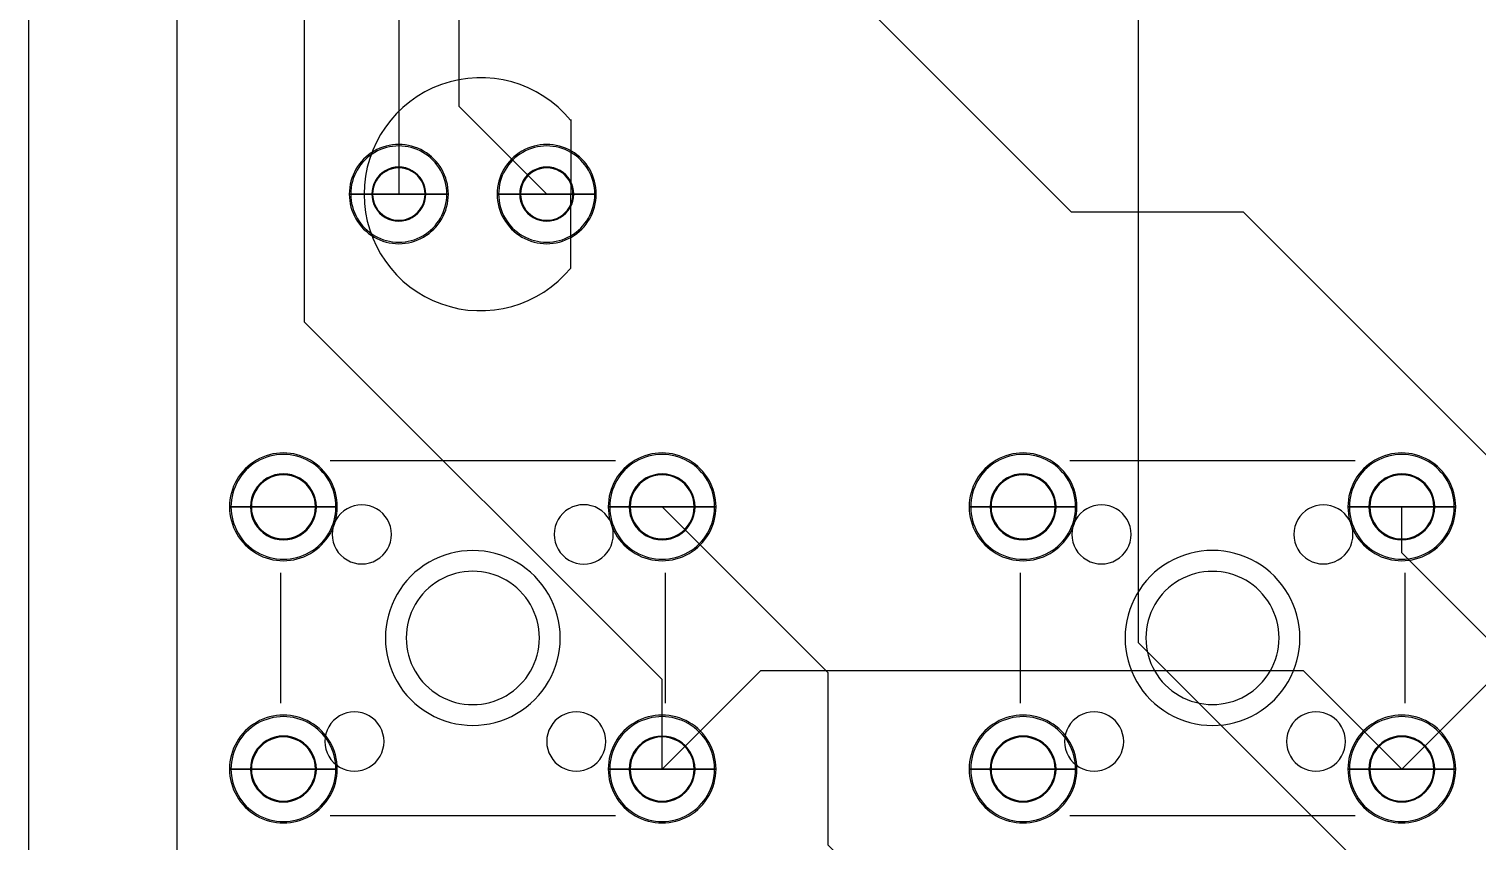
# Model space of a CAD drawing. Extents: x 97 to 381, y 17 to 243.
# Drawn here: x 97.2 to 167.7, y 53.6 to 93.1 of the extents above; entities that cross this region are included whole.
import ezdxf

# ---------------------------------------------------------------- set-up
doc = ezdxf.new("R2010")
doc.units = 0
for name, color, linetype in [('BoardOutLine', 7, 'CONTINUOUS'), ('BottomLayer', 7, 'CONTINUOUS'), ('BottomSolderMaskLayer', 7, 'CONTINUOUS'), ('Multi-Layer', 7, 'CONTINUOUS'), ('TopLayer', 7, 'CONTINUOUS'), ('TopSilkLayer', 7, 'CONTINUOUS'), ('TopSolderMaskLayer', 7, 'CONTINUOUS')]:
    doc.layers.add(name, color=color, linetype=linetype)

msp = doc.modelspace()

# ---------------------------------------------------------------- linework, layer by layer
at = {"layer": 'BoardOutLine', "color": 7}
msp.add_lwpolyline([(97.209727, 243.470231), (380.67429, 243.470231), (380.67429, 16.698589), (97.209727, 16.698589)], close=True, dxfattribs=at)
at = {"layer": 'BottomLayer', "color": 1}
for points in [[(128.025788, 57.090664), (128.025788, 61.440214), (110.62767, 78.838339), (110.62767, 125.962399), (122.82954, 138.164261), (122.82954, 232.926529), (124.72314, 234.820136), (132.967875, 234.820136), (136.101323, 231.686689), (136.101323, 229.807489)], [(122.40978, 85.069939), (118.152405, 89.327314), (118.152405, 105.708034), (126.314347, 113.869976), (153.68232, 113.869976), (165.020903, 125.208559)], [(263.643098, 35.389789), (179.047973, 35.389789), (151.209833, 63.227989), (151.209833, 102.531394)], [(164.025863, 57.090664), (168.92331, 61.988089), (168.92331, 99.217946), (165.609862, 102.531394)], [(162.009855, 27.469789), (136.102042, 53.377639), (136.102042, 61.772839), (128.025787, 69.849064)]]:
    msp.add_lwpolyline(points, dxfattribs=at)
at = {"layer": 'BottomSolderMaskLayer', "color": 7}
for points in [[(112.797757, 85.069939), (117.621765, 85.069939)], [(116.524642, 85.069939)], [(117.621765, 85.069939)], [(119.997772, 85.069939), (124.82178, 85.069939)], [(123.72465, 85.069939)], [(124.82178, 85.069939)], [(106.970573, 69.849064), (112.216935, 69.849064)], [(111.196845, 69.849064)], [(112.216935, 69.849064)], [(125.40261, 69.849064), (130.648973, 69.849064)], [(129.628883, 69.849064)], [(130.648973, 69.849064)], [(142.97064, 69.849064), (148.217003, 69.849064)], [(147.196912, 69.849064)], [(148.217002, 69.849064)], [(161.402678, 69.849064), (166.64904, 69.849064)], [(165.62895, 69.849064)], [(166.64904, 69.849064)], [(106.970573, 57.090664), (112.216935, 57.090664)], [(111.196845, 57.090664)], [(112.216935, 57.090664)], [(125.40261, 57.090664), (130.648973, 57.090664)], [(129.628883, 57.090664)], [(130.648973, 57.090664)], [(142.97064, 57.090664), (148.217003, 57.090664)], [(147.196912, 57.090664)], [(148.217002, 57.090664)], [(161.402678, 57.090664), (166.64904, 57.090664)], [(165.62895, 57.090664)], [(166.64904, 57.090664)]]:
    msp.add_lwpolyline(points, close=True, dxfattribs=at)
for points in [[(116.416313, 87.160381), (115.669757, 87.591667), (114.749766, 87.591667), (114.00321, 87.160381)], [(123.616451, 87.160737), (122.869833, 87.592119), (121.94972, 87.592119), (121.203101, 87.160737)], [(114.00321, 87.160381), (113.256654, 86.729095), (112.797078, 85.932118), (112.797758, 85.069939)], [(117.621765, 85.069939), (117.622445, 85.932118), (117.162868, 86.729095), (116.416313, 87.160381)], [(121.203101, 87.160737), (120.456483, 86.729356), (119.99694, 85.93222), (119.997772, 85.069939)], [(124.82178, 85.069939), (124.822613, 85.93222), (124.36307, 86.729356), (123.616451, 87.160737)], [(114.552326, 86.208656), (114.145502, 85.973776), (113.894887, 85.539699), (113.894887, 85.069939)], [(115.867204, 86.208656), (115.460379, 86.443537), (114.959151, 86.443537), (114.552326, 86.208656)], [(116.524642, 85.069939), (116.524643, 85.539699), (116.274028, 85.973776), (115.867204, 86.208656)], [(121.751527, 86.210996), (121.344291, 85.975491), (121.093898, 85.540367), (121.094902, 85.069939)], [(123.068025, 86.210996), (122.660789, 86.4465), (122.158763, 86.4465), (121.751527, 86.210996)], [(123.72465, 85.069939), (123.725655, 85.540367), (123.475261, 85.975491), (123.068025, 86.210996)], [(112.797758, 85.069939), (112.797078, 84.20776), (113.256654, 83.410782), (114.00321, 82.979497)], [(113.894887, 85.069939), (113.894887, 84.600178), (114.145502, 84.166102), (114.552326, 83.931221)], [(115.867204, 83.931221), (116.274028, 84.166102), (116.524643, 84.600178), (116.524642, 85.069939)], [(116.416313, 82.979497), (117.162868, 83.410782), (117.622445, 84.20776), (117.621765, 85.069939)], [(119.997772, 85.069939), (119.99694, 84.207658), (120.456483, 83.410521), (121.203101, 82.97914)], [(121.094902, 85.069939), (121.093898, 84.599511), (121.344291, 84.164386), (121.751527, 83.928882)], [(123.068025, 83.928882), (123.475261, 84.164386), (123.725655, 84.599511), (123.72465, 85.069939)], [(123.616451, 82.97914), (124.36307, 83.410521), (124.822613, 84.207658), (124.82178, 85.069939)], [(114.552326, 83.931221), (114.959151, 83.696341), (115.460379, 83.696341), (115.867204, 83.931221)], [(121.751527, 83.928882), (122.158763, 83.693377), (122.660789, 83.693377), (123.068025, 83.928882)], [(114.00321, 82.979497), (114.749766, 82.548211), (115.669757, 82.548211), (116.416313, 82.979497)], [(121.203101, 82.97914), (121.94972, 82.547759), (122.869833, 82.547759), (123.616451, 82.97914)], [(108.282163, 72.120806), (107.470548, 71.652219), (106.970572, 70.786236), (106.970572, 69.849064)], [(110.905344, 72.120806), (110.093729, 72.589392), (109.093778, 72.589392), (108.282163, 72.120806)], [(112.216935, 69.849064), (112.216935, 70.786236), (111.71696, 71.652219), (110.905344, 72.120806)], [(126.714201, 72.120805), (125.902586, 71.652219), (125.40261, 70.786236), (125.40261, 69.849064)], [(129.337382, 72.120805), (128.525767, 72.589392), (127.525816, 72.589392), (126.714201, 72.120805)], [(130.648973, 69.849064), (130.648973, 70.786236), (130.148997, 71.652219), (129.337382, 72.120805)], [(144.282231, 72.120806), (143.470615, 71.652219), (142.97064, 70.786236), (142.97064, 69.849064)], [(146.905412, 72.120806), (146.093797, 72.589392), (145.093846, 72.589392), (144.282231, 72.120806)], [(148.217002, 69.849064), (148.217003, 70.786236), (147.717027, 71.652219), (146.905412, 72.120806)], [(162.714268, 72.120805), (161.902653, 71.652219), (161.402678, 70.786236), (161.402678, 69.849064)], [(165.337449, 72.120805), (164.525834, 72.589392), (163.525883, 72.589392), (162.714268, 72.120805)], [(166.64904, 69.849064), (166.64904, 70.786236), (166.149064, 71.652219), (165.337449, 72.120805)], [(108.79176, 71.238674), (108.295534, 70.951965), (107.990108, 70.422162), (107.990662, 69.849064)], [(110.395747, 71.238674), (109.899522, 71.525384), (109.287986, 71.525384), (108.79176, 71.238674)], [(111.196845, 69.849064), (111.197399, 70.422162), (110.891973, 70.951965), (110.395747, 71.238674)], [(127.22424, 71.237385), (126.728241, 70.951019), (126.422693, 70.421794), (126.422693, 69.849064)], [(128.827335, 71.237385), (128.331336, 71.52375), (127.720239, 71.52375), (127.22424, 71.237385)], [(129.628883, 69.849064), (129.628883, 70.421794), (129.323334, 70.951019), (128.827335, 71.237385)], [(144.791828, 71.238674), (144.295602, 70.951965), (143.990176, 70.422162), (143.99073, 69.849064)], [(146.395815, 71.238674), (145.899589, 71.525384), (145.288053, 71.525384), (144.791828, 71.238674)], [(147.196912, 69.849064), (147.197467, 70.422162), (146.892041, 70.951965), (146.395815, 71.238674)], [(163.223865, 71.238674), (162.727639, 70.951965), (162.422213, 70.422162), (162.422768, 69.849064)], [(164.827852, 71.238674), (164.331627, 71.525384), (163.720091, 71.525384), (163.223865, 71.238674)], [(165.62895, 69.849064), (165.629504, 70.422162), (165.324078, 70.951965), (164.827852, 71.238674)], [(106.970572, 69.849064), (106.970572, 68.911891), (107.470548, 68.045908), (108.282163, 67.577322)], [(107.990662, 69.849064), (107.990108, 69.275965), (108.295534, 68.746163), (108.79176, 68.459453)], [(110.395747, 68.459453), (110.891973, 68.746163), (111.197399, 69.275965), (111.196845, 69.849064)], [(110.905344, 67.577322), (111.716959, 68.045908), (112.216935, 68.911891), (112.216935, 69.849064)], [(125.40261, 69.849064), (125.40261, 68.911891), (125.902586, 68.045908), (126.714201, 67.577322)], [(126.422693, 69.849064), (126.422693, 69.276333), (126.728241, 68.747108), (127.22424, 68.460743)], [(128.827335, 68.460743), (129.323334, 68.747108), (129.628883, 69.276333), (129.628883, 69.849064)], [(129.337382, 67.577322), (130.148997, 68.045908), (130.648973, 68.911891), (130.648973, 69.849064)], [(142.97064, 69.849064), (142.97064, 68.911891), (143.470616, 68.045908), (144.282231, 67.577322)], [(143.99073, 69.849064), (143.990176, 69.275965), (144.295602, 68.746163), (144.791828, 68.459453)], [(146.395815, 68.459453), (146.892041, 68.746163), (147.197467, 69.275965), (147.196912, 69.849064)], [(146.905412, 67.577322), (147.717027, 68.045908), (148.217002, 68.911891), (148.217002, 69.849064)], [(161.402678, 69.849064), (161.402678, 68.911891), (161.902653, 68.045908), (162.714268, 67.577322)], [(162.422768, 69.849064), (162.422213, 69.275965), (162.727639, 68.746163), (163.223865, 68.459453)], [(164.827852, 68.459453), (165.324078, 68.746163), (165.629504, 69.275965), (165.62895, 69.849064)], [(165.337449, 67.577322), (166.149064, 68.045908), (166.64904, 68.911891), (166.64904, 69.849064)], [(108.79176, 68.459453), (109.287986, 68.172744), (109.899522, 68.172744), (110.395747, 68.459453)], [(127.22424, 68.460743), (127.720239, 68.174377), (128.331336, 68.174377), (128.827335, 68.460743)], [(144.791828, 68.459453), (145.288053, 68.172744), (145.899589, 68.172744), (146.395815, 68.459453)], [(163.223865, 68.459453), (163.720091, 68.172744), (164.331627, 68.172744), (164.827852, 68.459453)], [(108.282163, 67.577322), (109.093778, 67.108736), (110.093729, 67.108736), (110.905344, 67.577322)], [(126.714201, 67.577322), (127.525816, 67.108736), (128.525767, 67.108736), (129.337382, 67.577322)], [(144.282231, 67.577322), (145.093846, 67.108736), (146.093797, 67.108736), (146.905412, 67.577322)], [(162.714268, 67.577322), (163.525883, 67.108736), (164.525834, 67.108736), (165.337449, 67.577322)], [(108.282163, 59.362406), (107.470548, 58.893819), (106.970572, 58.027836), (106.970572, 57.090664)], [(110.905344, 59.362406), (110.093729, 59.830992), (109.093778, 59.830992), (108.282163, 59.362406)], [(112.216935, 57.090664), (112.216935, 58.027836), (111.71696, 58.893819), (110.905344, 59.362406)], [(126.714201, 59.362405), (125.902586, 58.893819), (125.40261, 58.027836), (125.40261, 57.090664)], [(129.337382, 59.362405), (128.525767, 59.830992), (127.525816, 59.830992), (126.714201, 59.362405)], [(130.648973, 57.090664), (130.648973, 58.027836), (130.148997, 58.893819), (129.337382, 59.362405)], [(144.282231, 59.362406), (143.470615, 58.893819), (142.97064, 58.027836), (142.97064, 57.090664)], [(146.905412, 59.362406), (146.093797, 59.830992), (145.093846, 59.830992), (144.282231, 59.362406)], [(148.217002, 57.090664), (148.217003, 58.027836), (147.717027, 58.893819), (146.905412, 59.362406)], [(162.714268, 59.362405), (161.902653, 58.893819), (161.402678, 58.027836), (161.402678, 57.090664)], [(165.337449, 59.362405), (164.525834, 59.830992), (163.525883, 59.830992), (162.714268, 59.362405)], [(166.64904, 57.090664), (166.64904, 58.027836), (166.149064, 58.893819), (165.337449, 59.362405)], [(110.395747, 58.480274), (109.899522, 58.766984), (109.287986, 58.766984), (108.79176, 58.480274)], [(128.827335, 58.478985), (128.331336, 58.76535), (127.720239, 58.76535), (127.22424, 58.478985)], [(146.395815, 58.480274), (145.899589, 58.766984), (145.288053, 58.766984), (144.791828, 58.480274)], [(164.827852, 58.480274), (164.331627, 58.766984), (163.720091, 58.766984), (163.223865, 58.480274)], [(108.79176, 58.480274), (108.295534, 58.193565), (107.990108, 57.663762), (107.990662, 57.090664)], [(111.196845, 57.090664), (111.197399, 57.663762), (110.891973, 58.193565), (110.395747, 58.480274)], [(127.22424, 58.478985), (126.728241, 58.192619), (126.422693, 57.663394), (126.422693, 57.090664)], [(129.628883, 57.090664), (129.628883, 57.663394), (129.323334, 58.192619), (128.827335, 58.478985)], [(144.791828, 58.480274), (144.295602, 58.193565), (143.990176, 57.663762), (143.99073, 57.090664)], [(147.196912, 57.090664), (147.197467, 57.663762), (146.892041, 58.193565), (146.395815, 58.480274)], [(163.223865, 58.480274), (162.727639, 58.193565), (162.422213, 57.663762), (162.422768, 57.090664)], [(165.62895, 57.090664), (165.629504, 57.663762), (165.324078, 58.193565), (164.827852, 58.480274)], [(106.970572, 57.090664), (106.970572, 56.153491), (107.470548, 55.287508), (108.282163, 54.818922)], [(107.990662, 57.090664), (107.990108, 56.517565), (108.295534, 55.987763), (108.79176, 55.701053)], [(110.395747, 55.701053), (110.891973, 55.987763), (111.197399, 56.517565), (111.196845, 57.090664)], [(110.905344, 54.818922), (111.716959, 55.287508), (112.216935, 56.153491), (112.216935, 57.090664)], [(125.40261, 57.090664), (125.40261, 56.153491), (125.902586, 55.287508), (126.714201, 54.818922)], [(126.422693, 57.090664), (126.422693, 56.517933), (126.728241, 55.988708), (127.22424, 55.702343)], [(128.827335, 55.702343), (129.323334, 55.988708), (129.628883, 56.517933), (129.628883, 57.090664)], [(129.337382, 54.818922), (130.148997, 55.287508), (130.648973, 56.153491), (130.648973, 57.090664)], [(142.97064, 57.090664), (142.97064, 56.153491), (143.470616, 55.287508), (144.282231, 54.818922)], [(143.99073, 57.090664), (143.990176, 56.517565), (144.295602, 55.987763), (144.791828, 55.701053)], [(146.395815, 55.701053), (146.892041, 55.987763), (147.197467, 56.517565), (147.196912, 57.090664)], [(146.905412, 54.818922), (147.717027, 55.287508), (148.217002, 56.153491), (148.217002, 57.090664)], [(161.402678, 57.090664), (161.402678, 56.153491), (161.902653, 55.287508), (162.714268, 54.818922)], [(162.422768, 57.090664), (162.422213, 56.517565), (162.727639, 55.987763), (163.223865, 55.701053)], [(164.827852, 55.701053), (165.324078, 55.987763), (165.629504, 56.517565), (165.62895, 57.090664)], [(165.337449, 54.818922), (166.149064, 55.287508), (166.64904, 56.153491), (166.64904, 57.090664)], [(108.79176, 55.701053), (109.287986, 55.414344), (109.899522, 55.414344), (110.395747, 55.701053)], [(127.22424, 55.702343), (127.720239, 55.415977), (128.331336, 55.415977), (128.827335, 55.702343)], [(144.791828, 55.701053), (145.288053, 55.414344), (145.899589, 55.414344), (146.395815, 55.701053)], [(163.223865, 55.701053), (163.720091, 55.414344), (164.331627, 55.414344), (164.827852, 55.701053)], [(108.282163, 54.818922), (109.093778, 54.350336), (110.093729, 54.350336), (110.905344, 54.818922)], [(126.714201, 54.818922), (127.525816, 54.350336), (128.525767, 54.350336), (129.337382, 54.818922)], [(144.282231, 54.818922), (145.093846, 54.350336), (146.093797, 54.350336), (146.905412, 54.818922)], [(162.714268, 54.818922), (163.525883, 54.350336), (164.525834, 54.350336), (165.337449, 54.818922)]]:
    msp.add_open_spline(points, degree=3, dxfattribs=at)
at = {"layer": 'Multi-Layer', "color": 7}
for points in [[(112.869757, 85.069939), (117.549765, 85.069939)], [(116.485388, 85.069939)], [(117.549765, 85.069939)], [(120.069772, 85.069939), (124.74978, 85.069939)], [(123.685403, 85.069939)], [(124.74978, 85.069939)], [(107.042573, 69.849064), (112.144935, 69.849064)], [(111.152842, 69.849064)], [(112.144935, 69.849064)], [(125.47461, 69.849064), (130.576972, 69.849064)], [(129.58488, 69.849064)], [(130.576972, 69.849064)], [(143.04264, 69.849064), (148.145003, 69.849064)], [(147.152918, 69.849064)], [(148.145002, 69.849064)], [(161.474677, 69.849064), (166.57704, 69.849064)], [(165.584947, 69.849064)], [(166.57704, 69.849064)], [(107.042573, 57.090664), (112.144935, 57.090664)], [(111.152842, 57.090664)], [(112.144935, 57.090664)], [(125.47461, 57.090664), (130.576972, 57.090664)], [(129.58488, 57.090664)], [(130.576972, 57.090664)], [(143.04264, 57.090664), (148.145003, 57.090664)], [(147.152918, 57.090664)], [(148.145002, 57.090664)], [(161.474677, 57.090664), (166.57704, 57.090664)], [(165.584947, 57.090664)], [(166.57704, 57.090664)]]:
    msp.add_lwpolyline(points, close=True, dxfattribs=at)
for points in [[(116.380304, 87.098003), (115.65603, 87.516421), (114.763493, 87.516421), (114.039218, 87.098003)], [(123.580319, 87.098003), (122.856045, 87.516421), (121.963508, 87.516421), (121.239233, 87.098003)], [(114.039218, 87.098003), (113.314943, 86.679585), (112.869088, 85.906388), (112.869757, 85.069939)], [(117.549765, 85.069939), (117.550435, 85.906388), (117.104579, 86.679585), (116.380304, 87.098003)], [(121.239233, 87.098003), (120.514958, 86.679585), (120.069103, 85.906388), (120.069772, 85.069939)], [(124.74978, 85.069939), (124.75045, 85.906388), (124.304594, 86.679585), (123.580319, 87.098003)], [(114.571948, 86.174664), (114.177268, 85.946795), (113.934135, 85.525676), (113.934135, 85.069939)], [(115.847574, 86.174664), (115.452894, 86.402532), (114.966628, 86.402532), (114.571948, 86.174664)], [(116.485388, 85.069939), (116.485388, 85.525676), (116.242255, 85.946795), (115.847574, 86.174664)], [(121.771681, 86.175479), (121.376857, 85.947393), (121.1338, 85.525909), (121.13415, 85.069939)], [(123.047872, 86.175479), (122.653048, 86.403565), (122.166504, 86.403565), (121.771681, 86.175479)], [(123.685403, 85.069939), (123.685752, 85.525909), (123.442696, 85.947393), (123.047872, 86.175479)], [(112.869757, 85.069939), (112.869088, 84.23349), (113.314943, 83.460292), (114.039218, 83.041874)], [(113.934135, 85.069939), (113.934135, 84.614201), (114.177268, 84.193083), (114.571948, 83.965214)], [(115.847574, 83.965214), (116.242255, 84.193083), (116.485388, 84.614201), (116.485388, 85.069939)], [(116.380304, 83.041874), (117.104579, 83.460292), (117.550435, 84.23349), (117.549765, 85.069939)], [(120.069772, 85.069939), (120.069103, 84.23349), (120.514958, 83.460292), (121.239233, 83.041874)], [(121.13415, 85.069939), (121.1338, 84.613968), (121.376857, 84.192485), (121.771681, 83.964399)], [(123.047872, 83.964399), (123.442696, 84.192485), (123.685752, 84.613968), (123.685403, 85.069939)], [(123.580319, 83.041874), (124.304594, 83.460292), (124.75045, 84.23349), (124.74978, 85.069939)], [(114.571948, 83.965214), (114.966628, 83.737345), (115.452894, 83.737345), (115.847574, 83.965214)], [(121.771681, 83.964399), (122.166504, 83.736312), (122.653048, 83.736312), (123.047872, 83.964399)], [(114.039218, 83.041874), (114.763493, 82.623456), (115.65603, 82.623456), (116.380304, 83.041874)], [(121.239233, 83.041874), (121.963508, 82.623456), (122.856045, 82.623456), (123.580319, 83.041874)], [(108.318163, 72.058452), (107.528825, 71.602727), (107.042572, 70.760513), (107.042572, 69.849064)], [(110.869344, 72.058452), (110.080006, 72.514176), (109.107501, 72.514176), (108.318163, 72.058452)], [(112.144935, 69.849064), (112.144935, 70.760513), (111.658683, 71.602727), (110.869344, 72.058452)], [(126.750201, 72.058452), (125.960862, 71.602727), (125.47461, 70.760513), (125.47461, 69.849064)], [(129.301382, 72.058452), (128.512044, 72.514176), (127.539539, 72.514176), (126.750201, 72.058452)], [(130.576973, 69.849064), (130.576973, 70.760513), (130.09072, 71.602727), (129.301382, 72.058452)], [(144.318231, 72.058452), (143.528892, 71.602727), (143.04264, 70.760513), (143.04264, 69.849064)], [(146.869412, 72.058452), (146.080074, 72.514176), (145.107569, 72.514176), (144.318231, 72.058452)], [(148.145002, 69.849064), (148.145003, 70.760513), (147.65875, 71.602727), (146.869412, 72.058452)], [(162.750268, 72.058452), (161.96093, 71.602727), (161.474677, 70.760513), (161.474677, 69.849064)], [(165.301449, 72.058452), (164.512111, 72.514176), (163.539606, 72.514176), (162.750268, 72.058452)], [(166.57704, 69.849064), (166.57704, 70.760513), (166.090788, 71.602727), (165.301449, 72.058452)], [(108.814204, 71.199277), (108.331819, 70.920772), (108.034658, 70.406074), (108.034658, 69.849064)], [(110.373296, 71.199277), (109.890911, 71.477783), (109.296589, 71.477783), (108.814204, 71.199277)], [(111.152842, 69.849064), (111.152842, 70.406074), (110.855681, 70.920772), (110.373296, 71.199277)], [(127.246241, 71.199277), (126.763856, 70.920772), (126.466695, 70.406074), (126.466695, 69.849064)], [(128.805334, 71.199277), (128.322949, 71.477783), (127.728626, 71.477783), (127.246241, 71.199277)], [(129.58488, 69.849064), (129.58488, 70.406074), (129.287719, 70.920772), (128.805334, 71.199277)], [(144.814279, 71.199277), (144.331894, 70.920772), (144.034733, 70.406074), (144.034733, 69.849064)], [(146.373371, 71.199277), (145.890986, 71.477783), (145.296664, 71.477783), (144.814279, 71.199277)], [(147.152918, 69.849064), (147.152918, 70.406074), (146.855756, 70.920772), (146.373371, 71.199277)], [(163.245549, 71.201483), (162.762776, 70.92239), (162.465823, 70.406703), (162.46677, 69.849064)], [(164.806169, 71.201483), (164.323396, 71.480577), (163.728322, 71.480577), (163.245549, 71.201483)], [(165.584947, 69.849064), (165.585895, 70.406703), (165.288942, 70.92239), (164.806169, 71.201483)], [(107.042572, 69.849064), (107.042572, 68.937615), (107.528825, 68.095401), (108.318163, 67.639676)], [(108.034658, 69.849064), (108.034658, 69.292054), (108.331819, 68.777355), (108.814204, 68.49885)], [(110.373296, 68.49885), (110.855681, 68.777355), (111.152842, 69.292054), (111.152842, 69.849064)], [(110.869344, 67.639676), (111.658683, 68.095401), (112.144935, 68.937615), (112.144935, 69.849064)], [(125.47461, 69.849064), (125.47461, 68.937615), (125.960862, 68.095401), (126.750201, 67.639676)], [(126.466695, 69.849064), (126.466695, 69.292054), (126.763856, 68.777355), (127.246241, 68.49885)], [(128.805334, 68.49885), (129.287719, 68.777355), (129.58488, 69.292054), (129.58488, 69.849064)], [(129.301382, 67.639676), (130.09072, 68.095401), (130.576972, 68.937615), (130.576972, 69.849064)], [(143.04264, 69.849064), (143.04264, 68.937615), (143.528892, 68.095401), (144.318231, 67.639676)], [(144.034733, 69.849064), (144.034733, 69.292054), (144.331894, 68.777355), (144.814279, 68.49885)], [(146.373371, 68.49885), (146.855756, 68.777355), (147.152918, 69.292054), (147.152918, 69.849064)], [(146.869412, 67.639676), (147.65875, 68.095401), (148.145002, 68.937615), (148.145002, 69.849064)], [(161.474677, 69.849064), (161.474677, 68.937615), (161.96093, 68.095401), (162.750268, 67.639676)], [(162.46677, 69.849064), (162.465823, 69.291424), (162.762776, 68.775738), (163.245549, 68.496644)], [(164.806169, 68.496644), (165.288942, 68.775738), (165.585895, 69.291424), (165.584947, 69.849064)], [(165.301449, 67.639676), (166.090788, 68.095401), (166.57704, 68.937615), (166.57704, 69.849064)], [(108.814204, 68.49885), (109.296589, 68.220345), (109.890911, 68.220345), (110.373296, 68.49885)], [(127.246241, 68.49885), (127.728626, 68.220345), (128.322949, 68.220345), (128.805334, 68.49885)], [(144.814279, 68.49885), (145.296664, 68.220345), (145.890986, 68.220345), (146.373371, 68.49885)], [(163.245549, 68.496644), (163.728322, 68.217551), (164.323396, 68.217551), (164.806169, 68.496644)], [(108.318163, 67.639676), (109.107501, 67.183951), (110.080006, 67.183951), (110.869344, 67.639676)], [(126.750201, 67.639676), (127.539539, 67.183951), (128.512044, 67.183951), (129.301382, 67.639676)], [(144.318231, 67.639676), (145.107569, 67.183951), (146.080074, 67.183951), (146.869412, 67.639676)], [(162.750268, 67.639676), (163.539606, 67.183951), (164.512111, 67.183951), (165.301449, 67.639676)], [(108.318163, 59.300052), (107.528825, 58.844327), (107.042572, 58.002113), (107.042572, 57.090664)], [(110.869344, 59.300052), (110.080006, 59.755776), (109.107501, 59.755776), (108.318163, 59.300052)], [(112.144935, 57.090664), (112.144935, 58.002113), (111.658683, 58.844327), (110.869344, 59.300052)], [(126.750201, 59.300052), (125.960862, 58.844327), (125.47461, 58.002113), (125.47461, 57.090664)], [(129.301382, 59.300052), (128.512044, 59.755776), (127.539539, 59.755776), (126.750201, 59.300052)], [(130.576973, 57.090664), (130.576973, 58.002113), (130.09072, 58.844327), (129.301382, 59.300052)], [(144.318231, 59.300052), (143.528892, 58.844327), (143.04264, 58.002113), (143.04264, 57.090664)], [(146.869412, 59.300052), (146.080074, 59.755776), (145.107569, 59.755776), (144.318231, 59.300052)], [(148.145002, 57.090664), (148.145003, 58.002113), (147.65875, 58.844327), (146.869412, 59.300052)], [(162.750268, 59.300052), (161.96093, 58.844327), (161.474677, 58.002113), (161.474677, 57.090664)], [(165.301449, 59.300052), (164.512111, 59.755776), (163.539606, 59.755776), (162.750268, 59.300052)], [(166.57704, 57.090664), (166.57704, 58.002113), (166.090788, 58.844327), (165.301449, 59.300052)], [(110.373296, 58.440877), (109.890911, 58.719383), (109.296589, 58.719383), (108.814204, 58.440877)], [(128.805334, 58.440877), (128.322949, 58.719383), (127.728626, 58.719383), (127.246241, 58.440877)], [(146.373371, 58.440877), (145.890986, 58.719383), (145.296664, 58.719383), (144.814279, 58.440877)], [(164.806169, 58.443083), (164.323396, 58.722177), (163.728322, 58.722177), (163.245549, 58.443083)], [(108.814204, 58.440877), (108.331819, 58.162372), (108.034658, 57.647674), (108.034658, 57.090664)], [(111.152842, 57.090664), (111.152842, 57.647674), (110.855681, 58.162372), (110.373296, 58.440877)], [(127.246241, 58.440877), (126.763856, 58.162372), (126.466695, 57.647674), (126.466695, 57.090664)], [(129.58488, 57.090664), (129.58488, 57.647674), (129.287719, 58.162372), (128.805334, 58.440877)], [(144.814279, 58.440877), (144.331894, 58.162372), (144.034733, 57.647674), (144.034733, 57.090664)], [(147.152918, 57.090664), (147.152918, 57.647674), (146.855756, 58.162372), (146.373371, 58.440877)], [(163.245549, 58.443083), (162.762776, 58.16399), (162.465823, 57.648303), (162.46677, 57.090664)], [(165.584947, 57.090664), (165.585895, 57.648303), (165.288942, 58.16399), (164.806169, 58.443083)], [(107.042572, 57.090664), (107.042572, 56.179215), (107.528825, 55.337001), (108.318163, 54.881276)], [(108.034658, 57.090664), (108.034658, 56.533654), (108.331819, 56.018955), (108.814204, 55.74045)], [(110.373296, 55.74045), (110.855681, 56.018955), (111.152842, 56.533654), (111.152842, 57.090664)], [(110.869344, 54.881276), (111.658683, 55.337001), (112.144935, 56.179215), (112.144935, 57.090664)], [(125.47461, 57.090664), (125.47461, 56.179215), (125.960862, 55.337001), (126.750201, 54.881276)], [(126.466695, 57.090664), (126.466695, 56.533654), (126.763856, 56.018955), (127.246241, 55.74045)], [(128.805334, 55.74045), (129.287719, 56.018955), (129.58488, 56.533654), (129.58488, 57.090664)], [(129.301382, 54.881276), (130.09072, 55.337001), (130.576972, 56.179215), (130.576972, 57.090664)], [(143.04264, 57.090664), (143.04264, 56.179215), (143.528892, 55.337001), (144.318231, 54.881276)], [(144.034733, 57.090664), (144.034733, 56.533654), (144.331894, 56.018955), (144.814279, 55.74045)], [(146.373371, 55.74045), (146.855756, 56.018955), (147.152918, 56.533654), (147.152918, 57.090664)], [(146.869412, 54.881276), (147.65875, 55.337001), (148.145002, 56.179215), (148.145002, 57.090664)], [(161.474677, 57.090664), (161.474677, 56.179215), (161.96093, 55.337001), (162.750268, 54.881276)], [(162.46677, 57.090664), (162.465823, 56.533024), (162.762776, 56.017338), (163.245549, 55.738244)], [(164.806169, 55.738244), (165.288942, 56.017338), (165.585895, 56.533024), (165.584947, 57.090664)], [(165.301449, 54.881276), (166.090788, 55.337001), (166.57704, 56.179215), (166.57704, 57.090664)], [(108.814204, 55.74045), (109.296589, 55.461945), (109.890911, 55.461945), (110.373296, 55.74045)], [(127.246241, 55.74045), (127.728626, 55.461945), (128.322949, 55.461945), (128.805334, 55.74045)], [(144.814279, 55.74045), (145.296664, 55.461945), (145.890986, 55.461945), (146.373371, 55.74045)], [(163.245549, 55.738244), (163.728322, 55.459151), (164.323396, 55.459151), (164.806169, 55.738244)], [(108.318163, 54.881276), (109.107501, 54.425551), (110.080006, 54.425551), (110.869344, 54.881276)], [(126.750201, 54.881276), (127.539539, 54.425551), (128.512044, 54.425551), (129.301382, 54.881276)], [(144.318231, 54.881276), (145.107569, 54.425551), (146.080074, 54.425551), (146.869412, 54.881276)], [(162.750268, 54.881276), (163.539606, 54.425551), (164.512111, 54.425551), (165.301449, 54.881276)]]:
    msp.add_open_spline(points, degree=3, dxfattribs=at)
at = {"layer": 'TopLayer', "color": 5}
for points in [[(328.340265, 131.876486), (327.456825, 132.759934), (158.761208, 132.759934), (151.209833, 125.208559), (139.25061, 113.249329), (120.845213, 113.249329), (104.409743, 96.813859), (104.409743, 27.469789)], [(194.409922, 125.208559), (179.339573, 110.138209), (122.26002, 110.138209), (115.209765, 103.087954), (115.209765, 85.069939)], [(287.83515, 35.389789), (276.161047, 47.063914), (202.841858, 47.063914), (184.73958, 65.166214), (175.350765, 65.166214), (156.323287, 84.193639), (147.947505, 84.193639), (129.609788, 102.531394)], [(234.009997, 27.469789), (204.167377, 27.469789), (164.025862, 67.611289), (164.025862, 69.849064)], [(164.025863, 57.090664), (159.241447, 61.875064), (132.810195, 61.875064), (128.025788, 57.090664)]]:
    msp.add_lwpolyline(points, dxfattribs=at)
at = {"layer": 'TopSilkLayer', "color": 7}
for points in [[(123.57618, 81.469939), (123.59133, 88.692214)], [(111.864495, 72.109864), (125.75505, 72.109864)], [(147.864563, 72.109864), (161.755117, 72.109864)], [(109.44975, 66.645964), (109.44975, 60.293839)], [(128.169787, 66.645964), (128.169787, 60.293839)], [(145.449825, 66.645964), (145.449825, 60.293839)], [(164.169862, 66.645964), (164.169862, 60.293839)], [(111.864495, 54.829864), (125.75505, 54.829864)], [(147.864563, 54.829864), (161.755117, 54.829864)]]:
    msp.add_lwpolyline(points, dxfattribs=at)
for points in [[(114.849765, 68.509864)], [(125.64978, 68.509864)], [(150.849832, 68.509864)], [(161.649855, 68.509864)], [(122.049773, 63.469864)], [(123.06498, 63.469864)], [(158.049847, 63.469864)], [(159.065047, 63.469864)], [(114.489757, 58.429864)], [(125.28978, 58.429864)], [(150.489833, 58.429864)], [(161.289855, 58.429864)]]:
    msp.add_lwpolyline(points, close=True, dxfattribs=at)
for points in [[(123.57618, 88.656964), (122.058023, 90.510082), (119.538937, 91.208952), (117.283038, 90.40287)], [(117.283038, 90.40287), (115.027139, 89.596788), (113.521384, 87.459753), (113.521384, 85.064164)], [(113.521384, 85.064164), (113.521384, 82.668574), (115.027139, 80.53154), (117.283038, 79.725458)], [(117.283038, 79.725458), (119.538937, 78.919375), (122.058023, 79.618245), (123.57618, 81.471364)], [(114.129763, 69.756944), (113.684224, 70.014176), (113.135298, 70.014176), (112.689759, 69.756944)], [(124.93063, 69.759392), (124.48466, 70.017278), (123.9349, 70.017278), (123.48893, 69.759392)], [(150.129831, 69.756944), (149.684292, 70.014176), (149.135366, 70.014176), (148.689827, 69.756944)], [(160.929853, 69.756944), (160.484314, 70.014176), (159.935388, 70.014176), (159.489849, 69.756944)], [(112.689759, 69.756944), (112.244221, 69.499712), (111.969757, 69.024328), (111.969757, 68.509864)], [(114.849765, 68.509864), (114.849765, 69.024328), (114.575302, 69.499712), (114.129763, 69.756944)], [(123.48893, 69.759392), (123.042961, 69.501507), (122.768728, 69.025026), (122.76978, 68.509864)], [(125.64978, 68.509864), (125.650832, 69.025026), (125.376599, 69.501507), (124.93063, 69.759392)], [(148.689827, 69.756944), (148.244288, 69.499712), (147.969825, 69.024328), (147.969825, 68.509864)], [(150.849832, 68.509864), (150.849832, 69.024328), (150.575369, 69.499712), (150.129831, 69.756944)], [(159.489849, 69.756944), (159.044311, 69.499712), (158.769847, 69.024328), (158.769847, 68.509864)], [(161.649855, 68.509864), (161.649855, 69.024328), (161.375392, 69.499712), (160.929853, 69.756944)], [(111.969757, 68.509864), (111.969757, 67.9954), (112.244221, 67.520016), (112.689759, 67.262784)], [(114.129763, 67.262784), (114.575302, 67.520016), (114.849765, 67.9954), (114.849765, 68.509864)], [(122.76978, 68.509864), (122.768728, 67.994701), (123.042961, 67.518221), (123.48893, 67.260335)], [(124.93063, 67.260335), (125.376599, 67.518221), (125.650832, 67.994701), (125.64978, 68.509864)], [(147.969825, 68.509864), (147.969825, 67.9954), (148.244288, 67.520016), (148.689827, 67.262784)], [(150.129831, 67.262784), (150.575369, 67.520016), (150.849832, 67.9954), (150.849832, 68.509864)], [(158.769847, 68.509864), (158.769847, 67.9954), (159.044311, 67.520016), (159.489849, 67.262784)], [(160.929853, 67.262784), (161.375392, 67.520016), (161.649855, 67.9954), (161.649855, 68.509864)], [(120.937374, 67.154985), (119.620807, 67.915105), (117.99873, 67.915105), (116.682163, 67.154985)], [(156.938337, 67.157561), (155.621317, 67.918369), (153.998363, 67.918369), (152.681343, 67.157561)], [(112.689759, 67.262784), (113.135298, 67.005552), (113.684224, 67.005552), (114.129763, 67.262784)], [(116.682163, 67.154985), (115.365596, 66.394865), (114.554557, 64.990104), (114.554557, 63.469864)], [(123.06498, 63.469864), (123.06498, 64.990104), (122.253941, 66.394865), (120.937374, 67.154985)], [(123.48893, 67.260335), (123.9349, 67.00245), (124.48466, 67.00245), (124.93063, 67.260335)], [(148.689827, 67.262784), (149.135366, 67.005552), (149.684292, 67.005552), (150.129831, 67.262784)], [(152.681343, 67.157561), (151.364323, 66.396753), (150.553527, 64.99084), (150.554632, 63.469864)], [(159.065047, 63.469864), (159.066153, 64.99084), (158.255357, 66.396753), (156.938337, 67.157561)], [(159.489849, 67.262784), (159.935388, 67.005552), (160.484314, 67.005552), (160.929853, 67.262784)], [(117.188493, 66.279466), (116.185385, 65.699714), (115.568188, 64.628456), (115.569765, 63.469864)], [(120.431045, 66.279466), (119.427937, 66.859218), (118.191601, 66.859218), (117.188493, 66.279466)], [(122.049773, 63.469864), (122.051349, 64.628456), (121.434153, 65.699714), (120.431045, 66.279466)], [(153.189836, 66.275793), (152.187374, 65.697021), (151.569832, 64.627407), (151.569832, 63.469864)], [(156.429844, 66.275793), (155.427382, 66.854564), (154.192298, 66.854564), (153.189836, 66.275793)], [(158.049847, 63.469864), (158.049847, 64.627407), (157.432306, 65.697021), (156.429844, 66.275793)], [(114.554557, 63.469864), (114.554557, 61.949623), (115.365596, 60.544863), (116.682163, 59.784743)], [(115.569765, 63.469864), (115.568188, 62.311272), (116.185385, 61.240013), (117.188493, 60.660262)], [(120.431045, 60.660262), (121.434153, 61.240013), (122.051349, 62.311272), (122.049773, 63.469864)], [(120.937374, 59.784743), (122.253941, 60.544863), (123.06498, 61.949623), (123.06498, 63.469864)], [(150.554632, 63.469864), (150.553527, 61.948888), (151.364323, 60.542974), (152.681343, 59.782167)], [(151.569832, 63.469864), (151.569832, 62.312321), (152.187374, 61.242707), (153.189836, 60.663935)], [(156.429844, 60.663935), (157.432306, 61.242707), (158.049847, 62.312321), (158.049847, 63.469864)], [(156.938337, 59.782167), (158.255357, 60.542974), (159.066153, 61.948888), (159.065047, 63.469864)], [(117.188493, 60.660262), (118.191601, 60.08051), (119.427937, 60.08051), (120.431045, 60.660262)], [(153.189836, 60.663935), (154.192298, 60.085163), (155.427382, 60.085163), (156.429844, 60.663935)], [(113.770607, 59.679392), (113.324638, 59.937278), (112.774877, 59.937278), (112.328908, 59.679392)], [(124.57063, 59.679392), (124.12466, 59.937278), (123.5749, 59.937278), (123.12893, 59.679392)], [(149.769831, 59.676944), (149.324292, 59.934176), (148.775366, 59.934176), (148.329827, 59.676944)], [(160.569853, 59.676944), (160.124314, 59.934176), (159.575388, 59.934176), (159.129849, 59.676944)], [(112.328908, 59.679392), (111.882938, 59.421507), (111.608706, 58.945026), (111.609758, 58.429864)], [(114.489757, 58.429864), (114.490809, 58.945026), (114.216577, 59.421507), (113.770607, 59.679392)], [(116.682163, 59.784743), (117.99873, 59.024622), (119.620807, 59.024622), (120.937374, 59.784743)], [(123.12893, 59.679392), (122.682961, 59.421507), (122.408728, 58.945026), (122.40978, 58.429864)], [(125.28978, 58.429864), (125.290832, 58.945026), (125.016599, 59.421507), (124.57063, 59.679392)], [(148.329827, 59.676944), (147.884288, 59.419712), (147.609825, 58.944328), (147.609825, 58.429864)], [(150.489833, 58.429864), (150.489833, 58.944328), (150.215369, 59.419712), (149.769831, 59.676944)], [(152.681343, 59.782167), (153.998363, 59.021359), (155.621317, 59.021359), (156.938337, 59.782167)], [(159.129849, 59.676944), (158.684311, 59.419712), (158.409848, 58.944328), (158.409848, 58.429864)], [(161.289855, 58.429864), (161.289855, 58.944328), (161.015392, 59.419712), (160.569853, 59.676944)], [(111.609758, 58.429864), (111.608706, 57.914701), (111.882938, 57.438221), (112.328908, 57.180335)], [(113.770607, 57.180335), (114.216577, 57.438221), (114.490809, 57.914701), (114.489757, 58.429864)], [(122.40978, 58.429864), (122.408728, 57.914701), (122.682961, 57.438221), (123.12893, 57.180335)], [(124.57063, 57.180335), (125.016599, 57.438221), (125.290832, 57.914701), (125.28978, 58.429864)], [(147.609825, 58.429864), (147.609825, 57.9154), (147.884288, 57.440016), (148.329827, 57.182784)], [(149.769831, 57.182784), (150.215369, 57.440016), (150.489833, 57.9154), (150.489833, 58.429864)], [(158.409848, 58.429864), (158.409848, 57.9154), (158.684311, 57.440016), (159.129849, 57.182784)], [(160.569853, 57.182784), (161.015392, 57.440016), (161.289855, 57.9154), (161.289855, 58.429864)], [(112.328908, 57.180335), (112.774877, 56.92245), (113.324638, 56.92245), (113.770607, 57.180335)], [(123.12893, 57.180335), (123.5749, 56.92245), (124.12466, 56.92245), (124.57063, 57.180335)], [(148.329827, 57.182784), (148.775366, 56.925552), (149.324292, 56.925552), (149.769831, 57.182784)], [(159.129849, 57.182784), (159.575388, 56.925552), (160.124314, 56.925552), (160.569853, 57.182784)]]:
    msp.add_open_spline(points, degree=3, dxfattribs=at)
at = {"layer": 'TopSolderMaskLayer', "color": 7}
for points in [[(112.797757, 85.069939), (117.621765, 85.069939)], [(116.524642, 85.069939)], [(117.621765, 85.069939)], [(119.997772, 85.069939), (124.82178, 85.069939)], [(123.72465, 85.069939)], [(124.82178, 85.069939)], [(106.970573, 69.849064), (112.216935, 69.849064)], [(111.196845, 69.849064)], [(112.216935, 69.849064)], [(125.40261, 69.849064), (130.648973, 69.849064)], [(129.628883, 69.849064)], [(130.648973, 69.849064)], [(142.97064, 69.849064), (148.217003, 69.849064)], [(147.196912, 69.849064)], [(148.217002, 69.849064)], [(161.402678, 69.849064), (166.64904, 69.849064)], [(165.62895, 69.849064)], [(166.64904, 69.849064)], [(106.970573, 57.090664), (112.216935, 57.090664)], [(111.196845, 57.090664)], [(112.216935, 57.090664)], [(125.40261, 57.090664), (130.648973, 57.090664)], [(129.628883, 57.090664)], [(130.648973, 57.090664)], [(142.97064, 57.090664), (148.217003, 57.090664)], [(147.196912, 57.090664)], [(148.217002, 57.090664)], [(161.402678, 57.090664), (166.64904, 57.090664)], [(165.62895, 57.090664)], [(166.64904, 57.090664)]]:
    msp.add_lwpolyline(points, close=True, dxfattribs=at)
for points in [[(116.416313, 87.160381), (115.669757, 87.591667), (114.749766, 87.591667), (114.00321, 87.160381)], [(123.616451, 87.160737), (122.869833, 87.592119), (121.94972, 87.592119), (121.203101, 87.160737)], [(114.00321, 87.160381), (113.256654, 86.729095), (112.797078, 85.932118), (112.797758, 85.069939)], [(117.621765, 85.069939), (117.622445, 85.932118), (117.162868, 86.729095), (116.416313, 87.160381)], [(121.203101, 87.160737), (120.456483, 86.729356), (119.99694, 85.93222), (119.997772, 85.069939)], [(124.82178, 85.069939), (124.822613, 85.93222), (124.36307, 86.729356), (123.616451, 87.160737)], [(114.552326, 86.208656), (114.145502, 85.973776), (113.894887, 85.539699), (113.894887, 85.069939)], [(115.867204, 86.208656), (115.460379, 86.443537), (114.959151, 86.443537), (114.552326, 86.208656)], [(116.524642, 85.069939), (116.524643, 85.539699), (116.274028, 85.973776), (115.867204, 86.208656)], [(121.751527, 86.210996), (121.344291, 85.975491), (121.093898, 85.540367), (121.094902, 85.069939)], [(123.068025, 86.210996), (122.660789, 86.4465), (122.158763, 86.4465), (121.751527, 86.210996)], [(123.72465, 85.069939), (123.725655, 85.540367), (123.475261, 85.975491), (123.068025, 86.210996)], [(112.797758, 85.069939), (112.797078, 84.20776), (113.256654, 83.410782), (114.00321, 82.979497)], [(113.894887, 85.069939), (113.894887, 84.600178), (114.145502, 84.166102), (114.552326, 83.931221)], [(115.867204, 83.931221), (116.274028, 84.166102), (116.524643, 84.600178), (116.524642, 85.069939)], [(116.416313, 82.979497), (117.162868, 83.410782), (117.622445, 84.20776), (117.621765, 85.069939)], [(119.997772, 85.069939), (119.99694, 84.207658), (120.456483, 83.410521), (121.203101, 82.97914)], [(121.094902, 85.069939), (121.093898, 84.599511), (121.344291, 84.164386), (121.751527, 83.928882)], [(123.068025, 83.928882), (123.475261, 84.164386), (123.725655, 84.599511), (123.72465, 85.069939)], [(123.616451, 82.97914), (124.36307, 83.410521), (124.822613, 84.207658), (124.82178, 85.069939)], [(114.552326, 83.931221), (114.959151, 83.696341), (115.460379, 83.696341), (115.867204, 83.931221)], [(121.751527, 83.928882), (122.158763, 83.693377), (122.660789, 83.693377), (123.068025, 83.928882)], [(114.00321, 82.979497), (114.749766, 82.548211), (115.669757, 82.548211), (116.416313, 82.979497)], [(121.203101, 82.97914), (121.94972, 82.547759), (122.869833, 82.547759), (123.616451, 82.97914)], [(108.282163, 72.120806), (107.470548, 71.652219), (106.970572, 70.786236), (106.970572, 69.849064)], [(110.905344, 72.120806), (110.093729, 72.589392), (109.093778, 72.589392), (108.282163, 72.120806)], [(112.216935, 69.849064), (112.216935, 70.786236), (111.71696, 71.652219), (110.905344, 72.120806)], [(126.714201, 72.120805), (125.902586, 71.652219), (125.40261, 70.786236), (125.40261, 69.849064)], [(129.337382, 72.120805), (128.525767, 72.589392), (127.525816, 72.589392), (126.714201, 72.120805)], [(130.648973, 69.849064), (130.648973, 70.786236), (130.148997, 71.652219), (129.337382, 72.120805)], [(144.282231, 72.120806), (143.470615, 71.652219), (142.97064, 70.786236), (142.97064, 69.849064)], [(146.905412, 72.120806), (146.093797, 72.589392), (145.093846, 72.589392), (144.282231, 72.120806)], [(148.217002, 69.849064), (148.217003, 70.786236), (147.717027, 71.652219), (146.905412, 72.120806)], [(162.714268, 72.120805), (161.902653, 71.652219), (161.402678, 70.786236), (161.402678, 69.849064)], [(165.337449, 72.120805), (164.525834, 72.589392), (163.525883, 72.589392), (162.714268, 72.120805)], [(166.64904, 69.849064), (166.64904, 70.786236), (166.149064, 71.652219), (165.337449, 72.120805)], [(108.79176, 71.238674), (108.295534, 70.951965), (107.990108, 70.422162), (107.990662, 69.849064)], [(110.395747, 71.238674), (109.899522, 71.525384), (109.287986, 71.525384), (108.79176, 71.238674)], [(111.196845, 69.849064), (111.197399, 70.422162), (110.891973, 70.951965), (110.395747, 71.238674)], [(127.22424, 71.237385), (126.728241, 70.951019), (126.422693, 70.421794), (126.422693, 69.849064)], [(128.827335, 71.237385), (128.331336, 71.52375), (127.720239, 71.52375), (127.22424, 71.237385)], [(129.628883, 69.849064), (129.628883, 70.421794), (129.323334, 70.951019), (128.827335, 71.237385)], [(144.791828, 71.238674), (144.295602, 70.951965), (143.990176, 70.422162), (143.99073, 69.849064)], [(146.395815, 71.238674), (145.899589, 71.525384), (145.288053, 71.525384), (144.791828, 71.238674)], [(147.196912, 69.849064), (147.197467, 70.422162), (146.892041, 70.951965), (146.395815, 71.238674)], [(163.223865, 71.238674), (162.727639, 70.951965), (162.422213, 70.422162), (162.422768, 69.849064)], [(164.827852, 71.238674), (164.331627, 71.525384), (163.720091, 71.525384), (163.223865, 71.238674)], [(165.62895, 69.849064), (165.629504, 70.422162), (165.324078, 70.951965), (164.827852, 71.238674)], [(106.970572, 69.849064), (106.970572, 68.911891), (107.470548, 68.045908), (108.282163, 67.577322)], [(107.990662, 69.849064), (107.990108, 69.275965), (108.295534, 68.746163), (108.79176, 68.459453)], [(110.395747, 68.459453), (110.891973, 68.746163), (111.197399, 69.275965), (111.196845, 69.849064)], [(110.905344, 67.577322), (111.716959, 68.045908), (112.216935, 68.911891), (112.216935, 69.849064)], [(125.40261, 69.849064), (125.40261, 68.911891), (125.902586, 68.045908), (126.714201, 67.577322)], [(126.422693, 69.849064), (126.422693, 69.276333), (126.728241, 68.747108), (127.22424, 68.460743)], [(128.827335, 68.460743), (129.323334, 68.747108), (129.628883, 69.276333), (129.628883, 69.849064)], [(129.337382, 67.577322), (130.148997, 68.045908), (130.648973, 68.911891), (130.648973, 69.849064)], [(142.97064, 69.849064), (142.97064, 68.911891), (143.470616, 68.045908), (144.282231, 67.577322)], [(143.99073, 69.849064), (143.990176, 69.275965), (144.295602, 68.746163), (144.791828, 68.459453)], [(146.395815, 68.459453), (146.892041, 68.746163), (147.197467, 69.275965), (147.196912, 69.849064)], [(146.905412, 67.577322), (147.717027, 68.045908), (148.217002, 68.911891), (148.217002, 69.849064)], [(161.402678, 69.849064), (161.402678, 68.911891), (161.902653, 68.045908), (162.714268, 67.577322)], [(162.422768, 69.849064), (162.422213, 69.275965), (162.727639, 68.746163), (163.223865, 68.459453)], [(164.827852, 68.459453), (165.324078, 68.746163), (165.629504, 69.275965), (165.62895, 69.849064)], [(165.337449, 67.577322), (166.149064, 68.045908), (166.64904, 68.911891), (166.64904, 69.849064)], [(108.79176, 68.459453), (109.287986, 68.172744), (109.899522, 68.172744), (110.395747, 68.459453)], [(127.22424, 68.460743), (127.720239, 68.174377), (128.331336, 68.174377), (128.827335, 68.460743)], [(144.791828, 68.459453), (145.288053, 68.172744), (145.899589, 68.172744), (146.395815, 68.459453)], [(163.223865, 68.459453), (163.720091, 68.172744), (164.331627, 68.172744), (164.827852, 68.459453)], [(108.282163, 67.577322), (109.093778, 67.108736), (110.093729, 67.108736), (110.905344, 67.577322)], [(126.714201, 67.577322), (127.525816, 67.108736), (128.525767, 67.108736), (129.337382, 67.577322)], [(144.282231, 67.577322), (145.093846, 67.108736), (146.093797, 67.108736), (146.905412, 67.577322)], [(162.714268, 67.577322), (163.525883, 67.108736), (164.525834, 67.108736), (165.337449, 67.577322)], [(108.282163, 59.362406), (107.470548, 58.893819), (106.970572, 58.027836), (106.970572, 57.090664)], [(110.905344, 59.362406), (110.093729, 59.830992), (109.093778, 59.830992), (108.282163, 59.362406)], [(112.216935, 57.090664), (112.216935, 58.027836), (111.71696, 58.893819), (110.905344, 59.362406)], [(126.714201, 59.362405), (125.902586, 58.893819), (125.40261, 58.027836), (125.40261, 57.090664)], [(129.337382, 59.362405), (128.525767, 59.830992), (127.525816, 59.830992), (126.714201, 59.362405)], [(130.648973, 57.090664), (130.648973, 58.027836), (130.148997, 58.893819), (129.337382, 59.362405)], [(144.282231, 59.362406), (143.470615, 58.893819), (142.97064, 58.027836), (142.97064, 57.090664)], [(146.905412, 59.362406), (146.093797, 59.830992), (145.093846, 59.830992), (144.282231, 59.362406)], [(148.217002, 57.090664), (148.217003, 58.027836), (147.717027, 58.893819), (146.905412, 59.362406)], [(162.714268, 59.362405), (161.902653, 58.893819), (161.402678, 58.027836), (161.402678, 57.090664)], [(165.337449, 59.362405), (164.525834, 59.830992), (163.525883, 59.830992), (162.714268, 59.362405)], [(166.64904, 57.090664), (166.64904, 58.027836), (166.149064, 58.893819), (165.337449, 59.362405)], [(110.395747, 58.480274), (109.899522, 58.766984), (109.287986, 58.766984), (108.79176, 58.480274)], [(128.827335, 58.478985), (128.331336, 58.76535), (127.720239, 58.76535), (127.22424, 58.478985)], [(146.395815, 58.480274), (145.899589, 58.766984), (145.288053, 58.766984), (144.791828, 58.480274)], [(164.827852, 58.480274), (164.331627, 58.766984), (163.720091, 58.766984), (163.223865, 58.480274)], [(108.79176, 58.480274), (108.295534, 58.193565), (107.990108, 57.663762), (107.990662, 57.090664)], [(111.196845, 57.090664), (111.197399, 57.663762), (110.891973, 58.193565), (110.395747, 58.480274)], [(127.22424, 58.478985), (126.728241, 58.192619), (126.422693, 57.663394), (126.422693, 57.090664)], [(129.628883, 57.090664), (129.628883, 57.663394), (129.323334, 58.192619), (128.827335, 58.478985)], [(144.791828, 58.480274), (144.295602, 58.193565), (143.990176, 57.663762), (143.99073, 57.090664)], [(147.196912, 57.090664), (147.197467, 57.663762), (146.892041, 58.193565), (146.395815, 58.480274)], [(163.223865, 58.480274), (162.727639, 58.193565), (162.422213, 57.663762), (162.422768, 57.090664)], [(165.62895, 57.090664), (165.629504, 57.663762), (165.324078, 58.193565), (164.827852, 58.480274)], [(106.970572, 57.090664), (106.970572, 56.153491), (107.470548, 55.287508), (108.282163, 54.818922)], [(107.990662, 57.090664), (107.990108, 56.517565), (108.295534, 55.987763), (108.79176, 55.701053)], [(110.395747, 55.701053), (110.891973, 55.987763), (111.197399, 56.517565), (111.196845, 57.090664)], [(110.905344, 54.818922), (111.716959, 55.287508), (112.216935, 56.153491), (112.216935, 57.090664)], [(125.40261, 57.090664), (125.40261, 56.153491), (125.902586, 55.287508), (126.714201, 54.818922)], [(126.422693, 57.090664), (126.422693, 56.517933), (126.728241, 55.988708), (127.22424, 55.702343)], [(128.827335, 55.702343), (129.323334, 55.988708), (129.628883, 56.517933), (129.628883, 57.090664)], [(129.337382, 54.818922), (130.148997, 55.287508), (130.648973, 56.153491), (130.648973, 57.090664)], [(142.97064, 57.090664), (142.97064, 56.153491), (143.470616, 55.287508), (144.282231, 54.818922)], [(143.99073, 57.090664), (143.990176, 56.517565), (144.295602, 55.987763), (144.791828, 55.701053)], [(146.395815, 55.701053), (146.892041, 55.987763), (147.197467, 56.517565), (147.196912, 57.090664)], [(146.905412, 54.818922), (147.717027, 55.287508), (148.217002, 56.153491), (148.217002, 57.090664)], [(161.402678, 57.090664), (161.402678, 56.153491), (161.902653, 55.287508), (162.714268, 54.818922)], [(162.422768, 57.090664), (162.422213, 56.517565), (162.727639, 55.987763), (163.223865, 55.701053)], [(164.827852, 55.701053), (165.324078, 55.987763), (165.629504, 56.517565), (165.62895, 57.090664)], [(165.337449, 54.818922), (166.149064, 55.287508), (166.64904, 56.153491), (166.64904, 57.090664)], [(108.79176, 55.701053), (109.287986, 55.414344), (109.899522, 55.414344), (110.395747, 55.701053)], [(127.22424, 55.702343), (127.720239, 55.415977), (128.331336, 55.415977), (128.827335, 55.702343)], [(144.791828, 55.701053), (145.288053, 55.414344), (145.899589, 55.414344), (146.395815, 55.701053)], [(163.223865, 55.701053), (163.720091, 55.414344), (164.331627, 55.414344), (164.827852, 55.701053)], [(108.282163, 54.818922), (109.093778, 54.350336), (110.093729, 54.350336), (110.905344, 54.818922)], [(126.714201, 54.818922), (127.525816, 54.350336), (128.525767, 54.350336), (129.337382, 54.818922)], [(144.282231, 54.818922), (145.093846, 54.350336), (146.093797, 54.350336), (146.905412, 54.818922)], [(162.714268, 54.818922), (163.525883, 54.350336), (164.525834, 54.350336), (165.337449, 54.818922)]]:
    msp.add_open_spline(points, degree=3, dxfattribs=at)

doc.saveas('drawing.dxf')
